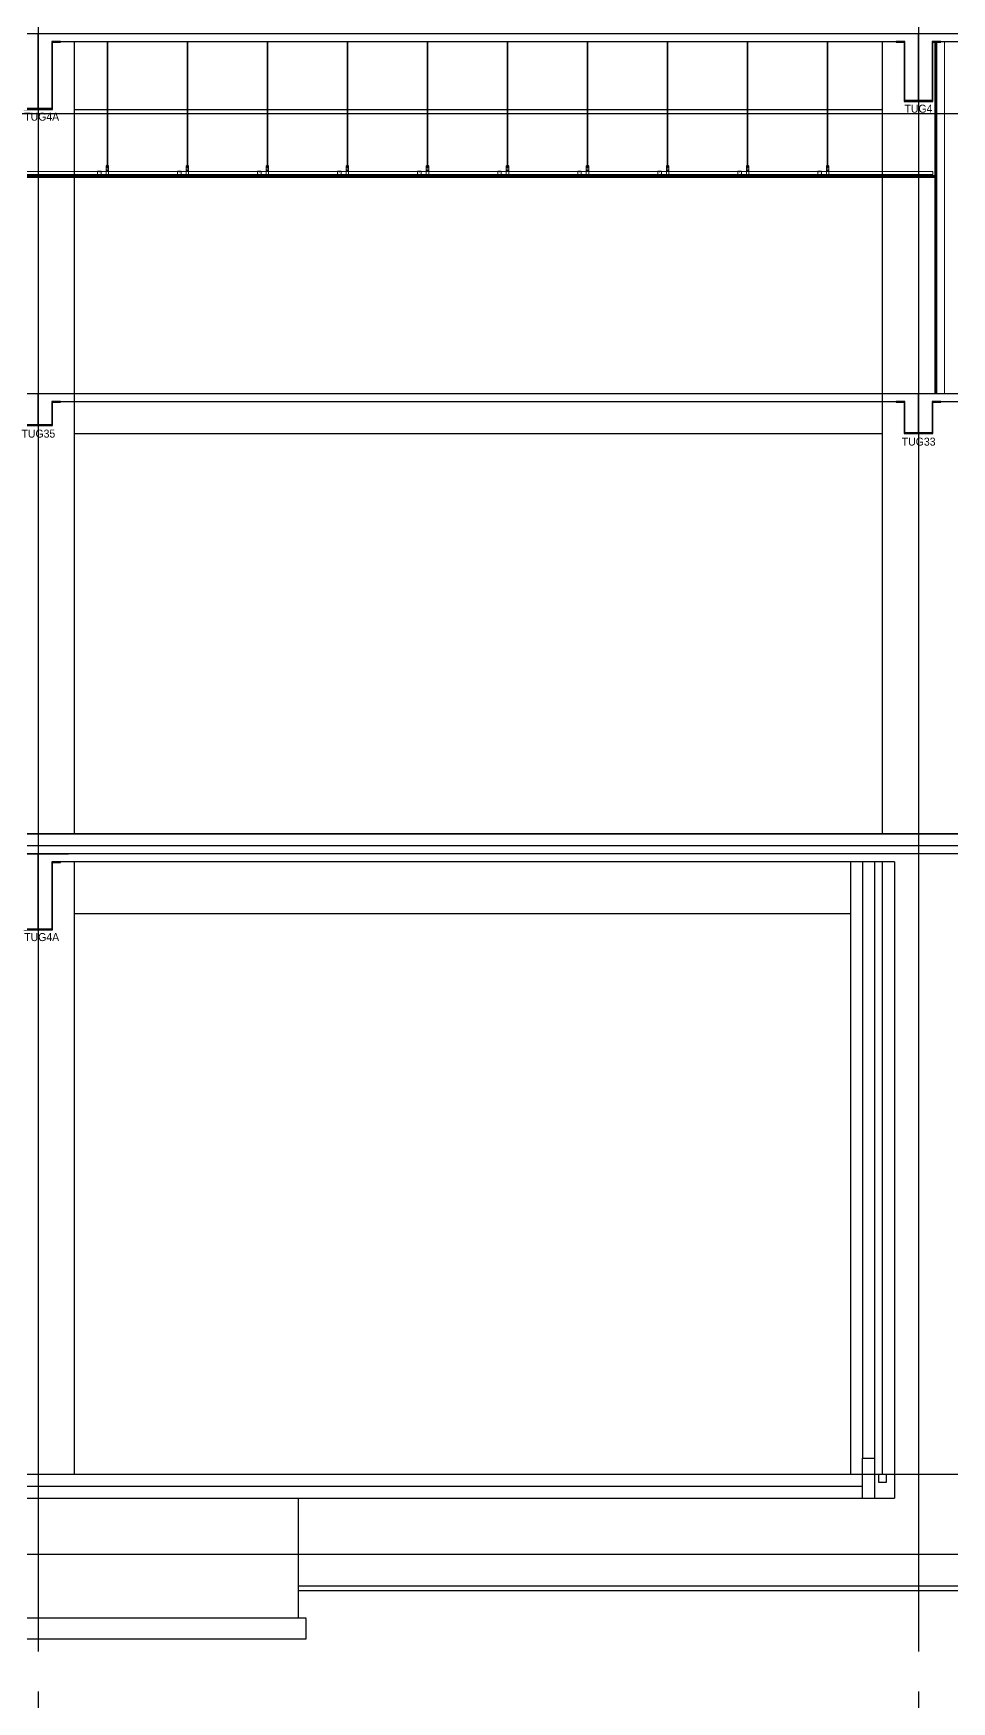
# Model space of a CAD drawing. Extents: x 152195838 to 323921156, y 365159662 to 730681027.
# Drawn here: x 161347447 to 161358922, y 365191220 to 365212063 of the extents above; entities that cross this region are included whole.
import ezdxf
from ezdxf.enums import TextEntityAlignment as Align

# ---------------------------------------------------------------- set-up
doc = ezdxf.new("R2010")
doc.units = 0
doc.header["$MEASUREMENT"] = 0
doc.linetypes.add('CEN', pattern=[63, 60, -1, 1, -1])
doc.linetypes.add('HIDDENX2', pattern=[0.75, 0.5, -0.25])
doc.layers.get('Defpoints').update_dxf_attribs({"linetype": 'CONTINUOUS'})
for name, color, linetype in [('4A.TEC CEN', 1, 'CEN'), ('4A.TEC 단열재', 252, 'CONTINUOUS'), ('4A.TEC 마감선 1', 6, 'CONTINUOUS'), ('4A.TEC 마감선 2', 5, 'CONTINUOUS'), ('4A.TEC 벽체 1', 2, 'CONTINUOUS'), ('4A.TEC 벽체 2', 3, 'CONTINUOUS'), ('4A.TEC 벽체 4', 7, 'CONTINUOUS'), ('ELE', 4, 'CONTINUOUS'), ('FIN', 6, 'CONTINUOUS'), ('k-BESTO', 4, 'CONTINUOUS'), ('text', 3, 'CONTINUOUS'), ('㈜SE&C 기둥', 2, 'CONTINUOUS'), ('㈜SE&C 벽체 1', 2, 'CONTINUOUS'), ('㈜SE&C 벽체 4', 7, 'CONTINUOUS')]:
    doc.layers.add(name, color=color, linetype=linetype)
doc.layers.add('CEIL', color=9, linetype='CONTINUOUS', lineweight=0)
doc.layers.add('DEFPOINT', color=135, linetype='CONTINUOUS', plot=False)
doc.styles.add('돋움', font='')
doc.styles.get('돋움').set_extended_font_data('돋움')

# ---------------------------------------------------------------- blocks, each defined once
blk = doc.blocks.new('A$C8c0c4e89')
at = {"layer": 'Defpoints'}
for p, q in [((0, 575), (760, 575)), ((380, 175), (380, 575))]:
    blk.add_line(p, q, dxfattribs=at)
at = {"layer": 'k-BESTO'}
for p, q in [((100, 475), (100, 465)), ((210, 475), (100, 475)), ((100, 475), (100, 475)), ((100, 465), (200, 465)), ((200, 465), (200, 175)), ((210, 185), (210, 475)), ((660, 475), (550, 475)), ((550, 475), (550, 185)), ((560, 175), (560, 465)), ((560, 465), (660, 465)), ((660, 465), (660, 475)), ((200, 175), (560, 175)), ((550, 185), (210, 185))]:
    blk.add_line(p, q, dxfattribs=at)
at = {"layer": 'DEFPOINT', "linetype": 'ByBlock', "style": '돋움'}
blk.add_text('TUG35', height=100, dxfattribs=at).set_placement((172, 74), align=Align.MIDDLE_LEFT)
blk = doc.blocks.new('A$C6f796e6e')
at = {"layer": 'Defpoints'}
for p, q in [((0, 675), (760, 675)), ((380, 175), (380, 675))]:
    blk.add_line(p, q, dxfattribs=at)
at = {"layer": 'k-BESTO'}
for p, q in [((100, 575), (100, 565)), ((210, 575), (100, 575)), ((100, 575), (100, 575)), ((100, 565), (200, 565)), ((200, 565), (200, 175)), ((210, 185), (210, 575)), ((660, 575), (550, 575)), ((550, 575), (550, 185)), ((560, 175), (560, 565)), ((560, 565), (660, 565)), ((660, 565), (660, 575)), ((200, 175), (560, 175)), ((550, 185), (210, 185))]:
    blk.add_line(p, q, dxfattribs=at)
at = {"layer": 'DEFPOINT', "linetype": 'ByBlock', "style": '돋움'}
blk.add_text('TUG33', height=100, dxfattribs=at).set_placement((172, 74), align=Align.MIDDLE_LEFT)
blk = doc.blocks.new('A$C9989e60b')
at = {"layer": 'Defpoints'}
for p, q in [((0, 1014), (760, 1014)), ((380, 164), (380, 1014))]:
    blk.add_line(p, q, dxfattribs=at)
at = {"layer": 'k-BESTO'}
for p, q in [((100, 914), (100, 904)), ((210, 914), (100, 914)), ((100, 914), (100, 914)), ((100, 904), (200, 904)), ((200, 904), (200, 164)), ((210, 174), (210, 914)), ((660, 914), (550, 914)), ((550, 914), (550, 174)), ((560, 164), (560, 904)), ((560, 904), (660, 904)), ((660, 904), (660, 914)), ((200, 164), (560, 164)), ((550, 174), (210, 174))]:
    blk.add_line(p, q, dxfattribs=at)
at = {"layer": 'DEFPOINT', "linetype": 'ByBlock', "style": '돋움'}
blk.add_text('TUG4', height=100, dxfattribs=at).set_placement((206, 73), align=Align.MIDDLE_LEFT)
blk = doc.blocks.new('zw$4995')
at = {"layer": 'Defpoints'}
for p, q in [((0, 1094), (760, 1094)), ((380, 144), (380, 1094))]:
    blk.add_line(p, q, dxfattribs=at)
at = {"layer": 'k-BESTO'}
for p, q in [((100, 994), (100, 984)), ((210, 994), (100, 994)), ((100, 994), (100, 994)), ((100, 984), (200, 984)), ((200, 984), (200, 144)), ((210, 154), (210, 994)), ((660, 994), (550, 994)), ((550, 994), (550, 154)), ((560, 144), (560, 984)), ((560, 984), (660, 984)), ((660, 984), (660, 994)), ((200, 144), (560, 144)), ((550, 154), (210, 154))]:
    blk.add_line(p, q, dxfattribs=at)
at = {"layer": 'DEFPOINT', "linetype": 'ByBlock', "style": '돋움'}
blk.add_text('TUG4A', height=100, dxfattribs=at).set_placement((206, 53), align=Align.MIDDLE_LEFT)
blk = doc.blocks.new('zw$1B78')
at = {"layer": '㈜SE&C 기둥', "color": 8, "ltscale": 0.5, "elevation": -1667}
for points in [[(79950, 9900), (79950, 0)], [(90050, 0), (90050, 9900)]]:
    blk.add_lwpolyline(points, dxfattribs=at)
at = {"layer": '㈜SE&C 벽체 1'}
for p, q in [((79670, 9900, -1667), (90330, 9900, -1667)), ((90670, 9900, -1667), (101330, 9900, -1667))]:
    blk.add_line(p, q, dxfattribs=at)
at = {"layer": '㈜SE&C 벽체 4'}
blk.add_line((79950, 9050, -1667), (90050, 9050, -1667), dxfattribs=at)
at = {"layer": 'ELE'}
for name, p in [('zw$4995', (79120, 8906, -1667)), ('A$C9989e60b', (90120, 8986, -1667))]:
    blk.add_blockref(name, p, dxfattribs=at)
blk = doc.blocks.new('zw$280B')
at = {"layer": '4A.TEC 단열재'}
blk.add_line((111800, 7850, -1667), (250, 7850, -1667), dxfattribs=at)
at = {"layer": '4A.TEC 마감선 1'}
blk.add_line((111800, 8000, -1667), (250, 8000, -1667), dxfattribs=at)
at = {"layer": '4A.TEC 마감선 1', "elevation": -1667, "flags": 128}
blk.add_lwpolyline([(89650, 7650), (89650, 0)], dxfattribs=at)
at = {"layer": '4A.TEC 벽체 1', "elevation": -1667}
blk.add_lwpolyline([(90200, 7650), (90200, -300)], dxfattribs=at)
at = {"layer": '4A.TEC 벽체 2', "elevation": -1667, "flags": 128}
for points in [[(89800, 7650), (89800, 200)], [(89950, 7650), (89950, 200)]]:
    blk.add_lwpolyline(points, dxfattribs=at)
at = {"layer": '㈜SE&C 기둥', "color": 8, "ltscale": 0.5, "elevation": -1667}
for points in [[(79950, 7650), (79950, 0)], [(90050, 0), (90050, 7650)]]:
    blk.add_lwpolyline(points, dxfattribs=at)
at = {"layer": '㈜SE&C 벽체 1'}
for p, q in [((112200, 7750, -1667), (50, 7750, -1667)), ((90200, 7650, -1667), (79670, 7650, -1667))]:
    blk.add_line(p, q, dxfattribs=at)
at = {"layer": '㈜SE&C 벽체 4'}
blk.add_line((89650, 7000, -1667), (79950, 7000, -1667), dxfattribs=at)
at = {"layer": 'ELE'}
blk.add_blockref('zw$4995', (79120, 6656, -1667), dxfattribs=at)
blk = doc.blocks.new('A$C81c9b9fe')
at = {"layer": '㈜SE&C 벽체 4', "linetype": 'HIDDENX2', "flags": 128}
for points in [[(6950, 2260), (6950, 760), (450, 760), (450, 2260), (6950, 2260)], [(450, 760), (350, 760), (350, 500), (7050, 500), (7050, 760), (6950, 760)]]:
    blk.add_lwpolyline(points, dxfattribs=at)
at = {"layer": 'DEFPOINT', "linetype": 'ByBlock', "style": '돋움'}
for s, p in [('F2', (518, 1412)), ('6500*6500*1500', (518, 998))]:
    blk.add_text(s, height=300, dxfattribs=at).set_placement(p, align=Align.MIDDLE_LEFT)

msp = doc.modelspace()

# ---------------------------------------------------------------- linework, layer by layer
at = {"layer": '4A.TEC CEN', "color": 8, "ltscale": 500}
for p, q in [((161217434.11, 365212063.33), (161448798.99, 365212063.33)), ((161217434.11, 365211063.33), (161448798.99, 365211063.33)), ((161217434.11, 365202063.33), (161448798.99, 365202063.33)), ((161217434.11, 365194063.33), (161448798.99, 365194063.33)), ((161217434.11, 365193063.33), (161448798.99, 365193063.33))]:
    msp.add_line(p, q, dxfattribs=at)
at = {"layer": '4A.TEC CEN', "color": 8, "ltscale": 500, "flags": 128}
for points in [[(161347506.94, 365253346.04), (161347506.94, 365183761.87)], [(161358506.94, 365253346.04), (161358506.94, 365183761.87)]]:
    msp.add_lwpolyline(points, dxfattribs=at)
at = {"layer": '4A.TEC 단열재'}
msp.add_lwpolyline([(161314106.94, 365193913.33), (161357806.94, 365193913.33)], dxfattribs=at)
at = {"layer": '4A.TEC 마감선 1', "flags": 128}
msp.add_lwpolyline([(161357656.94, 365201313.33), (161357656.94, 365194063.33)], dxfattribs=at)
at = {"layer": '4A.TEC 마감선 1'}
for points in [[(161314106.94, 365194063.33), (161357806.94, 365194063.33)], [(161357956.94, 365194063.33), (161358006.94, 365194063.33), (161358006.94, 365193963.33), (161358106.94, 365193963.33), (161358106.94, 365194063.33), (161358206.94, 365194063.33)]]:
    msp.add_lwpolyline(points, dxfattribs=at)
at = {"layer": '4A.TEC 마감선 2'}
for points in [[(161358711.94, 365211963.33), (161358711.94, 365207563.33)], [(161358731.94, 365211963.33), (161358731.94, 365207563.33)]]:
    msp.add_lwpolyline(points, dxfattribs=at)
at = {"layer": '4A.TEC 마감선 2', "color": 254, "lineweight": 0, "ltscale": 15}
msp.add_lwpolyline([(161358721.94, 365211963.33), (161358721.94, 365207563.33)], dxfattribs=at)
at = {"layer": '4A.TEC 벽체 1'}
msp.add_line((161359106.94, 365192663.33), (161350756.94, 365192663.33), dxfattribs=at)
at = {"layer": '4A.TEC 벽체 1', "flags": 128}
msp.add_lwpolyline([(161357806.94, 365193763.33), (161357806.94, 365194263.33), (161357956.94, 365194263.33), (161357956.94, 365193763.33)], dxfattribs=at)
at = {"layer": '4A.TEC 벽체 1'}
msp.add_lwpolyline([(161268106.94, 365193763.33), (161358206.94, 365193763.33)], dxfattribs=at)
at = {"layer": '4A.TEC 벽체 2', "flags": 128}
for points in [[(161357806.94, 365201313.33), (161357806.94, 365194263.33)], [(161357956.94, 365201313.33), (161357956.94, 365194263.33)]]:
    msp.add_lwpolyline(points, dxfattribs=at)
at = {"layer": '4A.TEC 벽체 4', "color": 251, "lineweight": 0, "ltscale": 15}
msp.add_line((161358831.94, 365211963.33), (161358831.94, 365207563.33), dxfattribs=at)
at = {"layer": 'CEIL'}
for p, q in [((161348367.21, 365210406.73), (161348367.21, 365211963.33)), ((161348376.21, 365210406.73), (161348376.21, 365211963.33)), ((161349367.21, 365210406.73), (161349367.21, 365211963.33)), ((161349376.21, 365210406.73), (161349376.21, 365211963.33)), ((161350367.21, 365210406.73), (161350367.21, 365211963.33)), ((161350376.21, 365210406.73), (161350376.21, 365211963.33)), ((161351367.21, 365210406.73), (161351367.21, 365211963.33)), ((161351376.21, 365210406.73), (161351376.21, 365211963.33)), ((161352367.21, 365210406.73), (161352367.21, 365211963.33)), ((161352376.21, 365210406.73), (161352376.21, 365211963.33)), ((161353367.21, 365210406.73), (161353367.21, 365211963.33)), ((161353376.21, 365210406.73), (161353376.21, 365211963.33)), ((161354367.21, 365210406.73), (161354367.21, 365211963.33)), ((161354376.21, 365210406.73), (161354376.21, 365211963.33)), ((161355367.21, 365210406.73), (161355367.21, 365211963.33)), ((161355376.21, 365210406.73), (161355376.21, 365211963.33)), ((161356367.21, 365210406.73), (161356367.21, 365211963.33)), ((161356376.21, 365210406.73), (161356376.21, 365211963.33)), ((161357367.21, 365210406.73), (161357367.21, 365211963.33)), ((161357376.21, 365210406.73), (161357376.21, 365211963.33)), ((161348249.21, 365210306.33), (161348249.21, 365210341.33)), ((161348294.21, 365210341.33), (161348249.21, 365210341.33)), ((161348256.21, 365210337.06), (161348256.21, 365210341.33)), ((161348268.21, 365210337.06), (161348268.21, 365210341.33)), ((161348275.21, 365210337.06), (161348275.21, 365210341.33)), ((161348287.21, 365210337.06), (161348287.21, 365210341.33)), ((161348294.21, 365210306.33), (161348294.21, 365210341.33)), ((161348356.71, 365210298.33), (161348356.71, 365210406.73)), ((161348386.71, 365210406.73), (161348356.71, 365210406.73)), ((161348356.71, 365210402.73), (161348386.71, 365210402.73)), ((161348386.71, 365210359.14), (161348356.71, 365210359.14)), ((161348385.21, 365210408.73), (161348358.21, 365210408.73)), ((161348358.21, 365210408.73), (161348358.21, 365210406.73)), ((161348358.21, 365210400.73), (161348358.21, 365210402.73)), ((161348358.21, 365210400.73), (161348385.21, 365210400.73)), ((161348362.71, 365210413.23), (161348362.71, 365210408.73)), ((161348362.71, 365210396.23), (161348362.71, 365210400.73)), ((161348378.71, 365210415.23), (161348364.71, 365210415.23)), ((161348378.71, 365210394.23), (161348364.71, 365210394.23)), ((161348364.71, 365210346.64), (161348378.71, 365210346.64)), ((161348367.21, 365210381.23), (161348367.21, 365210402.73)), ((161348374.21, 365210379.23), (161348369.21, 365210379.23)), ((161348371.71, 365210340.07), (161348371.71, 365210353.64)), ((161348376.21, 365210381.23), (161348376.21, 365210402.73)), ((161348380.71, 365210413.23), (161348380.71, 365210408.73)), ((161348380.71, 365210396.23), (161348380.71, 365210400.73)), ((161348385.21, 365210408.73), (161348385.21, 365210406.73)), ((161348385.21, 365210400.73), (161348385.21, 365210402.73)), ((161348386.71, 365210298.33), (161348386.71, 365210406.73)), ((161349294.21, 365210341.33), (161349249.21, 365210341.33)), ((161349249.21, 365210306.33), (161349249.21, 365210341.33)), ((161349256.21, 365210337.06), (161349256.21, 365210341.33)), ((161349268.21, 365210337.06), (161349268.21, 365210341.33)), ((161349275.21, 365210337.06), (161349275.21, 365210341.33)), ((161349287.21, 365210337.06), (161349287.21, 365210341.33)), ((161349294.21, 365210306.33), (161349294.21, 365210341.33)), ((161349356.71, 365210298.33), (161349356.71, 365210406.73)), ((161349386.71, 365210406.73), (161349356.71, 365210406.73)), ((161349356.71, 365210402.73), (161349386.71, 365210402.73)), ((161349386.71, 365210359.14), (161349356.71, 365210359.14)), ((161349385.21, 365210408.73), (161349358.21, 365210408.73)), ((161349358.21, 365210408.73), (161349358.21, 365210406.73)), ((161349358.21, 365210400.73), (161349358.21, 365210402.73)), ((161349358.21, 365210400.73), (161349385.21, 365210400.73)), ((161349362.71, 365210413.23), (161349362.71, 365210408.73)), ((161349362.71, 365210396.23), (161349362.71, 365210400.73)), ((161349378.71, 365210415.23), (161349364.71, 365210415.23)), ((161349378.71, 365210394.23), (161349364.71, 365210394.23)), ((161349364.71, 365210346.64), (161349378.71, 365210346.64)), ((161349367.21, 365210381.23), (161349367.21, 365210402.73)), ((161349374.21, 365210379.23), (161349369.21, 365210379.23)), ((161349371.71, 365210340.07), (161349371.71, 365210353.64)), ((161349376.21, 365210381.23), (161349376.21, 365210402.73)), ((161349380.71, 365210413.23), (161349380.71, 365210408.73)), ((161349380.71, 365210396.23), (161349380.71, 365210400.73)), ((161349385.21, 365210408.73), (161349385.21, 365210406.73)), ((161349385.21, 365210400.73), (161349385.21, 365210402.73)), ((161349386.71, 365210298.33), (161349386.71, 365210406.73)), ((161350249.21, 365210306.33), (161350249.21, 365210341.33)), ((161350294.21, 365210341.33), (161350249.21, 365210341.33)), ((161350256.21, 365210337.06), (161350256.21, 365210341.33)), ((161350268.21, 365210337.06), (161350268.21, 365210341.33)), ((161350275.21, 365210337.06), (161350275.21, 365210341.33)), ((161350287.21, 365210337.06), (161350287.21, 365210341.33)), ((161350294.21, 365210306.33), (161350294.21, 365210341.33)), ((161350356.71, 365210298.33), (161350356.71, 365210406.73)), ((161350386.71, 365210406.73), (161350356.71, 365210406.73)), ((161350356.71, 365210402.73), (161350386.71, 365210402.73)), ((161350386.71, 365210359.14), (161350356.71, 365210359.14)), ((161350385.21, 365210408.73), (161350358.21, 365210408.73)), ((161350358.21, 365210408.73), (161350358.21, 365210406.73)), ((161350358.21, 365210400.73), (161350358.21, 365210402.73)), ((161350358.21, 365210400.73), (161350385.21, 365210400.73)), ((161350362.71, 365210413.23), (161350362.71, 365210408.73)), ((161350362.71, 365210396.23), (161350362.71, 365210400.73)), ((161350378.71, 365210415.23), (161350364.71, 365210415.23)), ((161350378.71, 365210394.23), (161350364.71, 365210394.23)), ((161350364.71, 365210346.64), (161350378.71, 365210346.64)), ((161350367.21, 365210381.23), (161350367.21, 365210402.73)), ((161350374.21, 365210379.23), (161350369.21, 365210379.23)), ((161350371.71, 365210340.07), (161350371.71, 365210353.64)), ((161350376.21, 365210381.23), (161350376.21, 365210402.73)), ((161350380.71, 365210413.23), (161350380.71, 365210408.73)), ((161350380.71, 365210396.23), (161350380.71, 365210400.73)), ((161350385.21, 365210408.73), (161350385.21, 365210406.73)), ((161350385.21, 365210400.73), (161350385.21, 365210402.73)), ((161350386.71, 365210298.33), (161350386.71, 365210406.73)), ((161351294.21, 365210341.33), (161351249.21, 365210341.33)), ((161351249.21, 365210306.33), (161351249.21, 365210341.33)), ((161351256.21, 365210337.06), (161351256.21, 365210341.33)), ((161351268.21, 365210337.06), (161351268.21, 365210341.33)), ((161351275.21, 365210337.06), (161351275.21, 365210341.33)), ((161351287.21, 365210337.06), (161351287.21, 365210341.33)), ((161351294.21, 365210306.33), (161351294.21, 365210341.33)), ((161351356.71, 365210298.33), (161351356.71, 365210406.73)), ((161351386.71, 365210406.73), (161351356.71, 365210406.73)), ((161351356.71, 365210402.73), (161351386.71, 365210402.73)), ((161351386.71, 365210359.14), (161351356.71, 365210359.14)), ((161351385.21, 365210408.73), (161351358.21, 365210408.73)), ((161351358.21, 365210408.73), (161351358.21, 365210406.73)), ((161351358.21, 365210400.73), (161351358.21, 365210402.73)), ((161351358.21, 365210400.73), (161351385.21, 365210400.73)), ((161351362.71, 365210413.23), (161351362.71, 365210408.73)), ((161351362.71, 365210396.23), (161351362.71, 365210400.73)), ((161351378.71, 365210415.23), (161351364.71, 365210415.23)), ((161351378.71, 365210394.23), (161351364.71, 365210394.23)), ((161351364.71, 365210346.64), (161351378.71, 365210346.64)), ((161351367.21, 365210381.23), (161351367.21, 365210402.73)), ((161351374.21, 365210379.23), (161351369.21, 365210379.23)), ((161351371.71, 365210340.07), (161351371.71, 365210353.64)), ((161351376.21, 365210381.23), (161351376.21, 365210402.73)), ((161351380.71, 365210413.23), (161351380.71, 365210408.73)), ((161351380.71, 365210396.23), (161351380.71, 365210400.73)), ((161351385.21, 365210408.73), (161351385.21, 365210406.73)), ((161351385.21, 365210400.73), (161351385.21, 365210402.73)), ((161351386.71, 365210298.33), (161351386.71, 365210406.73)), ((161352249.21, 365210306.33), (161352249.21, 365210341.33)), ((161352294.21, 365210341.33), (161352249.21, 365210341.33)), ((161352256.21, 365210337.06), (161352256.21, 365210341.33)), ((161352268.21, 365210337.06), (161352268.21, 365210341.33)), ((161352275.21, 365210337.06), (161352275.21, 365210341.33)), ((161352287.21, 365210337.06), (161352287.21, 365210341.33)), ((161352294.21, 365210306.33), (161352294.21, 365210341.33)), ((161352356.71, 365210298.33), (161352356.71, 365210406.73)), ((161352386.71, 365210406.73), (161352356.71, 365210406.73)), ((161352356.71, 365210402.73), (161352386.71, 365210402.73)), ((161352386.71, 365210359.14), (161352356.71, 365210359.14)), ((161352385.21, 365210408.73), (161352358.21, 365210408.73)), ((161352358.21, 365210408.73), (161352358.21, 365210406.73)), ((161352358.21, 365210400.73), (161352358.21, 365210402.73)), ((161352358.21, 365210400.73), (161352385.21, 365210400.73)), ((161352362.71, 365210413.23), (161352362.71, 365210408.73)), ((161352362.71, 365210396.23), (161352362.71, 365210400.73)), ((161352378.71, 365210415.23), (161352364.71, 365210415.23)), ((161352378.71, 365210394.23), (161352364.71, 365210394.23)), ((161352364.71, 365210346.64), (161352378.71, 365210346.64)), ((161352367.21, 365210381.23), (161352367.21, 365210402.73)), ((161352374.21, 365210379.23), (161352369.21, 365210379.23)), ((161352371.71, 365210340.07), (161352371.71, 365210353.64)), ((161352376.21, 365210381.23), (161352376.21, 365210402.73)), ((161352380.71, 365210413.23), (161352380.71, 365210408.73)), ((161352380.71, 365210396.23), (161352380.71, 365210400.73)), ((161352385.21, 365210408.73), (161352385.21, 365210406.73)), ((161352385.21, 365210400.73), (161352385.21, 365210402.73)), ((161352386.71, 365210298.33), (161352386.71, 365210406.73)), ((161353294.21, 365210341.33), (161353249.21, 365210341.33)), ((161353249.21, 365210306.33), (161353249.21, 365210341.33)), ((161353256.21, 365210337.06), (161353256.21, 365210341.33)), ((161353268.21, 365210337.06), (161353268.21, 365210341.33)), ((161353275.21, 365210337.06), (161353275.21, 365210341.33)), ((161353287.21, 365210337.06), (161353287.21, 365210341.33)), ((161353294.21, 365210306.33), (161353294.21, 365210341.33)), ((161353356.71, 365210298.33), (161353356.71, 365210406.73)), ((161353386.71, 365210406.73), (161353356.71, 365210406.73)), ((161353356.71, 365210402.73), (161353386.71, 365210402.73)), ((161353386.71, 365210359.14), (161353356.71, 365210359.14)), ((161353385.21, 365210408.73), (161353358.21, 365210408.73)), ((161353358.21, 365210408.73), (161353358.21, 365210406.73)), ((161353358.21, 365210400.73), (161353358.21, 365210402.73)), ((161353358.21, 365210400.73), (161353385.21, 365210400.73)), ((161353362.71, 365210413.23), (161353362.71, 365210408.73)), ((161353362.71, 365210396.23), (161353362.71, 365210400.73)), ((161353378.71, 365210415.23), (161353364.71, 365210415.23)), ((161353378.71, 365210394.23), (161353364.71, 365210394.23)), ((161353364.71, 365210346.64), (161353378.71, 365210346.64)), ((161353367.21, 365210381.23), (161353367.21, 365210402.73)), ((161353374.21, 365210379.23), (161353369.21, 365210379.23)), ((161353371.71, 365210340.07), (161353371.71, 365210353.64)), ((161353376.21, 365210381.23), (161353376.21, 365210402.73)), ((161353380.71, 365210413.23), (161353380.71, 365210408.73)), ((161353380.71, 365210396.23), (161353380.71, 365210400.73)), ((161353385.21, 365210408.73), (161353385.21, 365210406.73)), ((161353385.21, 365210400.73), (161353385.21, 365210402.73)), ((161353386.71, 365210298.33), (161353386.71, 365210406.73)), ((161354249.21, 365210306.33), (161354249.21, 365210341.33)), ((161354294.21, 365210341.33), (161354249.21, 365210341.33)), ((161354256.21, 365210337.06), (161354256.21, 365210341.33)), ((161354268.21, 365210337.06), (161354268.21, 365210341.33)), ((161354275.21, 365210337.06), (161354275.21, 365210341.33)), ((161354287.21, 365210337.06), (161354287.21, 365210341.33)), ((161354294.21, 365210306.33), (161354294.21, 365210341.33)), ((161354356.71, 365210298.33), (161354356.71, 365210406.73)), ((161354386.71, 365210406.73), (161354356.71, 365210406.73)), ((161354356.71, 365210402.73), (161354386.71, 365210402.73)), ((161354386.71, 365210359.14), (161354356.71, 365210359.14)), ((161354385.21, 365210408.73), (161354358.21, 365210408.73)), ((161354358.21, 365210408.73), (161354358.21, 365210406.73)), ((161354358.21, 365210400.73), (161354358.21, 365210402.73)), ((161354358.21, 365210400.73), (161354385.21, 365210400.73)), ((161354362.71, 365210413.23), (161354362.71, 365210408.73)), ((161354362.71, 365210396.23), (161354362.71, 365210400.73)), ((161354378.71, 365210415.23), (161354364.71, 365210415.23)), ((161354378.71, 365210394.23), (161354364.71, 365210394.23)), ((161354364.71, 365210346.64), (161354378.71, 365210346.64)), ((161354367.21, 365210381.23), (161354367.21, 365210402.73)), ((161354374.21, 365210379.23), (161354369.21, 365210379.23)), ((161354371.71, 365210340.07), (161354371.71, 365210353.64)), ((161354376.21, 365210381.23), (161354376.21, 365210402.73)), ((161354380.71, 365210413.23), (161354380.71, 365210408.73)), ((161354380.71, 365210396.23), (161354380.71, 365210400.73)), ((161354385.21, 365210408.73), (161354385.21, 365210406.73)), ((161354385.21, 365210400.73), (161354385.21, 365210402.73)), ((161354386.71, 365210298.33), (161354386.71, 365210406.73)), ((161355294.21, 365210341.33), (161355249.21, 365210341.33)), ((161355249.21, 365210306.33), (161355249.21, 365210341.33)), ((161355256.21, 365210337.06), (161355256.21, 365210341.33)), ((161355268.21, 365210337.06), (161355268.21, 365210341.33)), ((161355275.21, 365210337.06), (161355275.21, 365210341.33)), ((161355287.21, 365210337.06), (161355287.21, 365210341.33)), ((161355294.21, 365210306.33), (161355294.21, 365210341.33)), ((161355356.71, 365210298.33), (161355356.71, 365210406.73)), ((161355386.71, 365210406.73), (161355356.71, 365210406.73)), ((161355356.71, 365210402.73), (161355386.71, 365210402.73)), ((161355386.71, 365210359.14), (161355356.71, 365210359.14)), ((161355385.21, 365210408.73), (161355358.21, 365210408.73)), ((161355358.21, 365210408.73), (161355358.21, 365210406.73)), ((161355358.21, 365210400.73), (161355358.21, 365210402.73)), ((161355358.21, 365210400.73), (161355385.21, 365210400.73)), ((161355362.71, 365210413.23), (161355362.71, 365210408.73)), ((161355362.71, 365210396.23), (161355362.71, 365210400.73)), ((161355378.71, 365210415.23), (161355364.71, 365210415.23)), ((161355378.71, 365210394.23), (161355364.71, 365210394.23)), ((161355364.71, 365210346.64), (161355378.71, 365210346.64)), ((161355367.21, 365210381.23), (161355367.21, 365210402.73)), ((161355374.21, 365210379.23), (161355369.21, 365210379.23)), ((161355371.71, 365210340.07), (161355371.71, 365210353.64)), ((161355376.21, 365210381.23), (161355376.21, 365210402.73)), ((161355380.71, 365210413.23), (161355380.71, 365210408.73)), ((161355380.71, 365210396.23), (161355380.71, 365210400.73)), ((161355385.21, 365210408.73), (161355385.21, 365210406.73)), ((161355385.21, 365210400.73), (161355385.21, 365210402.73)), ((161355386.71, 365210298.33), (161355386.71, 365210406.73)), ((161356249.21, 365210306.33), (161356249.21, 365210341.33)), ((161356294.21, 365210341.33), (161356249.21, 365210341.33)), ((161356256.21, 365210337.06), (161356256.21, 365210341.33)), ((161356268.21, 365210337.06), (161356268.21, 365210341.33)), ((161356275.21, 365210337.06), (161356275.21, 365210341.33)), ((161356287.21, 365210337.06), (161356287.21, 365210341.33)), ((161356294.21, 365210306.33), (161356294.21, 365210341.33)), ((161356356.71, 365210298.33), (161356356.71, 365210406.73)), ((161356386.71, 365210406.73), (161356356.71, 365210406.73)), ((161356356.71, 365210402.73), (161356386.71, 365210402.73)), ((161356386.71, 365210359.14), (161356356.71, 365210359.14)), ((161356385.21, 365210408.73), (161356358.21, 365210408.73)), ((161356358.21, 365210408.73), (161356358.21, 365210406.73)), ((161356358.21, 365210400.73), (161356358.21, 365210402.73)), ((161356358.21, 365210400.73), (161356385.21, 365210400.73)), ((161356362.71, 365210413.23), (161356362.71, 365210408.73)), ((161356362.71, 365210396.23), (161356362.71, 365210400.73)), ((161356378.71, 365210415.23), (161356364.71, 365210415.23)), ((161356378.71, 365210394.23), (161356364.71, 365210394.23)), ((161356364.71, 365210346.64), (161356378.71, 365210346.64)), ((161356367.21, 365210381.23), (161356367.21, 365210402.73)), ((161356374.21, 365210379.23), (161356369.21, 365210379.23)), ((161356371.71, 365210340.07), (161356371.71, 365210353.64)), ((161356376.21, 365210381.23), (161356376.21, 365210402.73)), ((161356380.71, 365210413.23), (161356380.71, 365210408.73)), ((161356380.71, 365210396.23), (161356380.71, 365210400.73)), ((161356385.21, 365210408.73), (161356385.21, 365210406.73)), ((161356385.21, 365210400.73), (161356385.21, 365210402.73)), ((161356386.71, 365210298.33), (161356386.71, 365210406.73)), ((161357294.21, 365210341.33), (161357249.21, 365210341.33)), ((161357249.21, 365210306.33), (161357249.21, 365210341.33)), ((161357256.21, 365210337.06), (161357256.21, 365210341.33)), ((161357268.21, 365210337.06), (161357268.21, 365210341.33)), ((161357275.21, 365210337.06), (161357275.21, 365210341.33)), ((161357287.21, 365210337.06), (161357287.21, 365210341.33)), ((161357294.21, 365210306.33), (161357294.21, 365210341.33)), ((161357356.71, 365210298.33), (161357356.71, 365210406.73)), ((161357386.71, 365210406.73), (161357356.71, 365210406.73)), ((161357356.71, 365210402.73), (161357386.71, 365210402.73)), ((161357386.71, 365210359.14), (161357356.71, 365210359.14)), ((161357385.21, 365210408.73), (161357358.21, 365210408.73)), ((161357358.21, 365210408.73), (161357358.21, 365210406.73)), ((161357358.21, 365210400.73), (161357358.21, 365210402.73)), ((161357358.21, 365210400.73), (161357385.21, 365210400.73)), ((161357362.71, 365210413.23), (161357362.71, 365210408.73)), ((161357362.71, 365210396.23), (161357362.71, 365210400.73)), ((161357378.71, 365210415.23), (161357364.71, 365210415.23)), ((161357378.71, 365210394.23), (161357364.71, 365210394.23)), ((161357364.71, 365210346.64), (161357378.71, 365210346.64)), ((161357367.21, 365210381.23), (161357367.21, 365210402.73)), ((161357374.21, 365210379.23), (161357369.21, 365210379.23)), ((161357371.71, 365210340.07), (161357371.71, 365210353.64)), ((161357376.21, 365210381.23), (161357376.21, 365210402.73)), ((161357380.71, 365210413.23), (161357380.71, 365210408.73)), ((161357380.71, 365210396.23), (161357380.71, 365210400.73)), ((161357385.21, 365210408.73), (161357385.21, 365210406.73)), ((161357385.21, 365210400.73), (161357385.21, 365210402.73)), ((161357386.71, 365210298.33), (161357386.71, 365210406.73)), ((161348252.1, 365210332.33), (161348249.21, 365210332.33)), ((161348254.21, 365210301.33), (161348249.21, 365210306.33)), ((161348249.21, 365210301.33), (161348249.21, 365210282.33)), ((161348254.21, 365210301.33), (161348249.21, 365210301.33)), ((161348249.21, 365210282.33), (161348255.21, 365210282.33)), ((161348251.21, 365210299.33), (161348251.21, 365210284.33)), ((161348254.21, 365210299.33), (161348251.21, 365210299.33)), ((161348292.21, 365210293.33), (161348251.21, 365210293.33)), ((161348251.21, 365210284.33), (161348253.5, 365210284.33)), ((161348256.21, 365210332.33), (161348253.19, 365210332.33)), ((161348254.21, 365210299.33), (161348254.21, 365210301.33)), ((161348256.21, 365210332.33), (161348256.21, 365210335.7)), ((161348265.21, 365210282.33), (161348278.21, 365210282.33)), ((161348266.92, 365210284.33), (161348276.5, 365210284.33)), ((161348268.21, 365210332.33), (161348268.21, 365210335.7)), ((161348271.42, 365210332.33), (161348268.21, 365210332.33)), ((161348275.21, 365210332.33), (161348272.78, 365210332.33)), ((161348275.21, 365210332.33), (161348275.21, 365210335.7)), ((161348287.21, 365210332.33), (161348287.21, 365210335.7)), ((161348289.65, 365210332.33), (161348287.21, 365210332.33)), ((161348288.21, 365210282.33), (161348294.21, 365210282.33)), ((161348289.21, 365210301.33), (161348294.21, 365210306.33)), ((161348294.21, 365210301.33), (161348289.21, 365210301.33)), ((161348289.21, 365210299.33), (161348289.21, 365210301.33)), ((161348292.21, 365210299.33), (161348289.21, 365210299.33)), ((161348289.92, 365210284.33), (161348292.21, 365210284.33)), ((161348294.21, 365210332.33), (161348291.28, 365210332.33)), ((161348292.21, 365210284.33), (161348292.21, 365210299.33)), ((161348294.21, 365210282.33), (161348294.21, 365210301.33)), ((161348356.71, 365210298.33), (161348386.71, 365210298.33)), ((161349252.1, 365210332.33), (161349249.21, 365210332.33)), ((161349254.21, 365210301.33), (161349249.21, 365210306.33)), ((161349254.21, 365210301.33), (161349249.21, 365210301.33)), ((161349249.21, 365210301.33), (161349249.21, 365210282.33)), ((161349249.21, 365210282.33), (161349255.21, 365210282.33)), ((161349254.21, 365210299.33), (161349251.21, 365210299.33)), ((161349251.21, 365210299.33), (161349251.21, 365210284.33)), ((161349292.21, 365210293.33), (161349251.21, 365210293.33)), ((161349251.21, 365210284.33), (161349253.5, 365210284.33)), ((161349256.21, 365210332.33), (161349253.19, 365210332.33)), ((161349254.21, 365210299.33), (161349254.21, 365210301.33)), ((161349256.21, 365210332.33), (161349256.21, 365210335.7)), ((161349265.21, 365210282.33), (161349278.21, 365210282.33)), ((161349266.92, 365210284.33), (161349276.5, 365210284.33)), ((161349268.21, 365210332.33), (161349268.21, 365210335.7)), ((161349271.42, 365210332.33), (161349268.21, 365210332.33)), ((161349275.21, 365210332.33), (161349272.78, 365210332.33)), ((161349275.21, 365210332.33), (161349275.21, 365210335.7)), ((161349287.21, 365210332.33), (161349287.21, 365210335.7)), ((161349289.65, 365210332.33), (161349287.21, 365210332.33)), ((161349288.21, 365210282.33), (161349294.21, 365210282.33)), ((161349289.21, 365210301.33), (161349294.21, 365210306.33)), ((161349289.21, 365210299.33), (161349289.21, 365210301.33)), ((161349294.21, 365210301.33), (161349289.21, 365210301.33)), ((161349292.21, 365210299.33), (161349289.21, 365210299.33)), ((161349289.92, 365210284.33), (161349292.21, 365210284.33)), ((161349294.21, 365210332.33), (161349291.28, 365210332.33)), ((161349292.21, 365210284.33), (161349292.21, 365210299.33)), ((161349294.21, 365210282.33), (161349294.21, 365210301.33)), ((161349356.71, 365210298.33), (161349386.71, 365210298.33)), ((161350252.1, 365210332.33), (161350249.21, 365210332.33)), ((161350254.21, 365210301.33), (161350249.21, 365210306.33)), ((161350249.21, 365210301.33), (161350249.21, 365210282.33)), ((161350254.21, 365210301.33), (161350249.21, 365210301.33)), ((161350249.21, 365210282.33), (161350255.21, 365210282.33)), ((161350251.21, 365210299.33), (161350251.21, 365210284.33)), ((161350254.21, 365210299.33), (161350251.21, 365210299.33)), ((161350292.21, 365210293.33), (161350251.21, 365210293.33)), ((161350251.21, 365210284.33), (161350253.5, 365210284.33)), ((161350256.21, 365210332.33), (161350253.19, 365210332.33)), ((161350254.21, 365210299.33), (161350254.21, 365210301.33)), ((161350256.21, 365210332.33), (161350256.21, 365210335.7)), ((161350265.21, 365210282.33), (161350278.21, 365210282.33)), ((161350266.92, 365210284.33), (161350276.5, 365210284.33)), ((161350268.21, 365210332.33), (161350268.21, 365210335.7)), ((161350271.42, 365210332.33), (161350268.21, 365210332.33)), ((161350275.21, 365210332.33), (161350272.78, 365210332.33)), ((161350275.21, 365210332.33), (161350275.21, 365210335.7)), ((161350287.21, 365210332.33), (161350287.21, 365210335.7)), ((161350289.65, 365210332.33), (161350287.21, 365210332.33)), ((161350288.21, 365210282.33), (161350294.21, 365210282.33)), ((161350289.21, 365210301.33), (161350294.21, 365210306.33)), ((161350294.21, 365210301.33), (161350289.21, 365210301.33)), ((161350289.21, 365210299.33), (161350289.21, 365210301.33)), ((161350292.21, 365210299.33), (161350289.21, 365210299.33)), ((161350289.92, 365210284.33), (161350292.21, 365210284.33)), ((161350294.21, 365210332.33), (161350291.28, 365210332.33)), ((161350292.21, 365210284.33), (161350292.21, 365210299.33)), ((161350294.21, 365210282.33), (161350294.21, 365210301.33)), ((161350356.71, 365210298.33), (161350386.71, 365210298.33)), ((161351252.1, 365210332.33), (161351249.21, 365210332.33)), ((161351254.21, 365210301.33), (161351249.21, 365210306.33)), ((161351254.21, 365210301.33), (161351249.21, 365210301.33)), ((161351249.21, 365210301.33), (161351249.21, 365210282.33)), ((161351249.21, 365210282.33), (161351255.21, 365210282.33)), ((161351254.21, 365210299.33), (161351251.21, 365210299.33)), ((161351251.21, 365210299.33), (161351251.21, 365210284.33)), ((161351292.21, 365210293.33), (161351251.21, 365210293.33)), ((161351251.21, 365210284.33), (161351253.5, 365210284.33)), ((161351256.21, 365210332.33), (161351253.19, 365210332.33)), ((161351254.21, 365210299.33), (161351254.21, 365210301.33)), ((161351256.21, 365210332.33), (161351256.21, 365210335.7)), ((161351265.21, 365210282.33), (161351278.21, 365210282.33)), ((161351266.92, 365210284.33), (161351276.5, 365210284.33)), ((161351268.21, 365210332.33), (161351268.21, 365210335.7)), ((161351271.42, 365210332.33), (161351268.21, 365210332.33)), ((161351275.21, 365210332.33), (161351272.78, 365210332.33)), ((161351275.21, 365210332.33), (161351275.21, 365210335.7)), ((161351287.21, 365210332.33), (161351287.21, 365210335.7)), ((161351289.65, 365210332.33), (161351287.21, 365210332.33)), ((161351288.21, 365210282.33), (161351294.21, 365210282.33)), ((161351289.21, 365210301.33), (161351294.21, 365210306.33)), ((161351289.21, 365210299.33), (161351289.21, 365210301.33)), ((161351294.21, 365210301.33), (161351289.21, 365210301.33)), ((161351292.21, 365210299.33), (161351289.21, 365210299.33)), ((161351289.92, 365210284.33), (161351292.21, 365210284.33)), ((161351294.21, 365210332.33), (161351291.28, 365210332.33)), ((161351292.21, 365210284.33), (161351292.21, 365210299.33)), ((161351294.21, 365210282.33), (161351294.21, 365210301.33)), ((161351356.71, 365210298.33), (161351386.71, 365210298.33)), ((161352252.1, 365210332.33), (161352249.21, 365210332.33)), ((161352254.21, 365210301.33), (161352249.21, 365210306.33)), ((161352249.21, 365210301.33), (161352249.21, 365210282.33)), ((161352254.21, 365210301.33), (161352249.21, 365210301.33)), ((161352249.21, 365210282.33), (161352255.21, 365210282.33)), ((161352251.21, 365210299.33), (161352251.21, 365210284.33)), ((161352254.21, 365210299.33), (161352251.21, 365210299.33)), ((161352292.21, 365210293.33), (161352251.21, 365210293.33)), ((161352251.21, 365210284.33), (161352253.5, 365210284.33)), ((161352256.21, 365210332.33), (161352253.19, 365210332.33)), ((161352254.21, 365210299.33), (161352254.21, 365210301.33)), ((161352256.21, 365210332.33), (161352256.21, 365210335.7)), ((161352265.21, 365210282.33), (161352278.21, 365210282.33)), ((161352266.92, 365210284.33), (161352276.5, 365210284.33)), ((161352268.21, 365210332.33), (161352268.21, 365210335.7)), ((161352271.42, 365210332.33), (161352268.21, 365210332.33)), ((161352275.21, 365210332.33), (161352272.78, 365210332.33)), ((161352275.21, 365210332.33), (161352275.21, 365210335.7)), ((161352287.21, 365210332.33), (161352287.21, 365210335.7)), ((161352289.65, 365210332.33), (161352287.21, 365210332.33)), ((161352288.21, 365210282.33), (161352294.21, 365210282.33)), ((161352289.21, 365210301.33), (161352294.21, 365210306.33)), ((161352294.21, 365210301.33), (161352289.21, 365210301.33)), ((161352289.21, 365210299.33), (161352289.21, 365210301.33)), ((161352292.21, 365210299.33), (161352289.21, 365210299.33)), ((161352289.92, 365210284.33), (161352292.21, 365210284.33)), ((161352294.21, 365210332.33), (161352291.28, 365210332.33)), ((161352292.21, 365210284.33), (161352292.21, 365210299.33)), ((161352294.21, 365210282.33), (161352294.21, 365210301.33)), ((161352356.71, 365210298.33), (161352386.71, 365210298.33)), ((161353252.1, 365210332.33), (161353249.21, 365210332.33)), ((161353254.21, 365210301.33), (161353249.21, 365210306.33)), ((161353254.21, 365210301.33), (161353249.21, 365210301.33)), ((161353249.21, 365210301.33), (161353249.21, 365210282.33)), ((161353249.21, 365210282.33), (161353255.21, 365210282.33)), ((161353254.21, 365210299.33), (161353251.21, 365210299.33)), ((161353251.21, 365210299.33), (161353251.21, 365210284.33)), ((161353292.21, 365210293.33), (161353251.21, 365210293.33)), ((161353251.21, 365210284.33), (161353253.5, 365210284.33)), ((161353256.21, 365210332.33), (161353253.19, 365210332.33)), ((161353254.21, 365210299.33), (161353254.21, 365210301.33)), ((161353256.21, 365210332.33), (161353256.21, 365210335.7)), ((161353265.21, 365210282.33), (161353278.21, 365210282.33)), ((161353266.92, 365210284.33), (161353276.5, 365210284.33)), ((161353268.21, 365210332.33), (161353268.21, 365210335.7)), ((161353271.42, 365210332.33), (161353268.21, 365210332.33)), ((161353275.21, 365210332.33), (161353272.78, 365210332.33)), ((161353275.21, 365210332.33), (161353275.21, 365210335.7)), ((161353287.21, 365210332.33), (161353287.21, 365210335.7)), ((161353289.65, 365210332.33), (161353287.21, 365210332.33)), ((161353288.21, 365210282.33), (161353294.21, 365210282.33)), ((161353289.21, 365210301.33), (161353294.21, 365210306.33)), ((161353289.21, 365210299.33), (161353289.21, 365210301.33)), ((161353294.21, 365210301.33), (161353289.21, 365210301.33)), ((161353292.21, 365210299.33), (161353289.21, 365210299.33)), ((161353289.92, 365210284.33), (161353292.21, 365210284.33)), ((161353294.21, 365210332.33), (161353291.28, 365210332.33)), ((161353292.21, 365210284.33), (161353292.21, 365210299.33)), ((161353294.21, 365210282.33), (161353294.21, 365210301.33)), ((161353356.71, 365210298.33), (161353386.71, 365210298.33)), ((161354252.1, 365210332.33), (161354249.21, 365210332.33)), ((161354254.21, 365210301.33), (161354249.21, 365210306.33)), ((161354249.21, 365210301.33), (161354249.21, 365210282.33)), ((161354254.21, 365210301.33), (161354249.21, 365210301.33)), ((161354249.21, 365210282.33), (161354255.21, 365210282.33)), ((161354251.21, 365210299.33), (161354251.21, 365210284.33)), ((161354254.21, 365210299.33), (161354251.21, 365210299.33)), ((161354292.21, 365210293.33), (161354251.21, 365210293.33)), ((161354251.21, 365210284.33), (161354253.5, 365210284.33)), ((161354256.21, 365210332.33), (161354253.19, 365210332.33)), ((161354254.21, 365210299.33), (161354254.21, 365210301.33)), ((161354256.21, 365210332.33), (161354256.21, 365210335.7)), ((161354265.21, 365210282.33), (161354278.21, 365210282.33)), ((161354266.92, 365210284.33), (161354276.5, 365210284.33)), ((161354268.21, 365210332.33), (161354268.21, 365210335.7)), ((161354271.42, 365210332.33), (161354268.21, 365210332.33)), ((161354275.21, 365210332.33), (161354272.78, 365210332.33)), ((161354275.21, 365210332.33), (161354275.21, 365210335.7)), ((161354287.21, 365210332.33), (161354287.21, 365210335.7)), ((161354289.65, 365210332.33), (161354287.21, 365210332.33)), ((161354288.21, 365210282.33), (161354294.21, 365210282.33)), ((161354289.21, 365210301.33), (161354294.21, 365210306.33)), ((161354294.21, 365210301.33), (161354289.21, 365210301.33)), ((161354289.21, 365210299.33), (161354289.21, 365210301.33)), ((161354292.21, 365210299.33), (161354289.21, 365210299.33)), ((161354289.92, 365210284.33), (161354292.21, 365210284.33)), ((161354294.21, 365210332.33), (161354291.28, 365210332.33)), ((161354292.21, 365210284.33), (161354292.21, 365210299.33)), ((161354294.21, 365210282.33), (161354294.21, 365210301.33)), ((161354356.71, 365210298.33), (161354386.71, 365210298.33)), ((161355252.1, 365210332.33), (161355249.21, 365210332.33)), ((161355254.21, 365210301.33), (161355249.21, 365210306.33)), ((161355254.21, 365210301.33), (161355249.21, 365210301.33)), ((161355249.21, 365210301.33), (161355249.21, 365210282.33)), ((161355249.21, 365210282.33), (161355255.21, 365210282.33)), ((161355254.21, 365210299.33), (161355251.21, 365210299.33)), ((161355251.21, 365210299.33), (161355251.21, 365210284.33)), ((161355292.21, 365210293.33), (161355251.21, 365210293.33)), ((161355251.21, 365210284.33), (161355253.5, 365210284.33)), ((161355256.21, 365210332.33), (161355253.19, 365210332.33)), ((161355254.21, 365210299.33), (161355254.21, 365210301.33)), ((161355256.21, 365210332.33), (161355256.21, 365210335.7)), ((161355265.21, 365210282.33), (161355278.21, 365210282.33)), ((161355266.92, 365210284.33), (161355276.5, 365210284.33)), ((161355268.21, 365210332.33), (161355268.21, 365210335.7)), ((161355271.42, 365210332.33), (161355268.21, 365210332.33)), ((161355275.21, 365210332.33), (161355272.78, 365210332.33)), ((161355275.21, 365210332.33), (161355275.21, 365210335.7)), ((161355287.21, 365210332.33), (161355287.21, 365210335.7)), ((161355289.65, 365210332.33), (161355287.21, 365210332.33)), ((161355288.21, 365210282.33), (161355294.21, 365210282.33)), ((161355289.21, 365210301.33), (161355294.21, 365210306.33)), ((161355289.21, 365210299.33), (161355289.21, 365210301.33)), ((161355294.21, 365210301.33), (161355289.21, 365210301.33)), ((161355292.21, 365210299.33), (161355289.21, 365210299.33)), ((161355289.92, 365210284.33), (161355292.21, 365210284.33)), ((161355294.21, 365210332.33), (161355291.28, 365210332.33)), ((161355292.21, 365210284.33), (161355292.21, 365210299.33)), ((161355294.21, 365210282.33), (161355294.21, 365210301.33)), ((161355356.71, 365210298.33), (161355386.71, 365210298.33)), ((161356252.1, 365210332.33), (161356249.21, 365210332.33)), ((161356254.21, 365210301.33), (161356249.21, 365210306.33)), ((161356249.21, 365210301.33), (161356249.21, 365210282.33)), ((161356254.21, 365210301.33), (161356249.21, 365210301.33)), ((161356249.21, 365210282.33), (161356255.21, 365210282.33)), ((161356251.21, 365210299.33), (161356251.21, 365210284.33)), ((161356254.21, 365210299.33), (161356251.21, 365210299.33)), ((161356292.21, 365210293.33), (161356251.21, 365210293.33)), ((161356251.21, 365210284.33), (161356253.5, 365210284.33)), ((161356256.21, 365210332.33), (161356253.19, 365210332.33)), ((161356254.21, 365210299.33), (161356254.21, 365210301.33)), ((161356256.21, 365210332.33), (161356256.21, 365210335.7)), ((161356265.21, 365210282.33), (161356278.21, 365210282.33)), ((161356266.92, 365210284.33), (161356276.5, 365210284.33)), ((161356268.21, 365210332.33), (161356268.21, 365210335.7)), ((161356271.42, 365210332.33), (161356268.21, 365210332.33)), ((161356275.21, 365210332.33), (161356272.78, 365210332.33)), ((161356275.21, 365210332.33), (161356275.21, 365210335.7)), ((161356287.21, 365210332.33), (161356287.21, 365210335.7)), ((161356289.65, 365210332.33), (161356287.21, 365210332.33)), ((161356288.21, 365210282.33), (161356294.21, 365210282.33)), ((161356289.21, 365210301.33), (161356294.21, 365210306.33)), ((161356294.21, 365210301.33), (161356289.21, 365210301.33)), ((161356289.21, 365210299.33), (161356289.21, 365210301.33)), ((161356292.21, 365210299.33), (161356289.21, 365210299.33)), ((161356289.92, 365210284.33), (161356292.21, 365210284.33)), ((161356294.21, 365210332.33), (161356291.28, 365210332.33)), ((161356292.21, 365210284.33), (161356292.21, 365210299.33)), ((161356294.21, 365210282.33), (161356294.21, 365210301.33)), ((161356356.71, 365210298.33), (161356386.71, 365210298.33)), ((161357252.1, 365210332.33), (161357249.21, 365210332.33)), ((161357254.21, 365210301.33), (161357249.21, 365210306.33)), ((161357254.21, 365210301.33), (161357249.21, 365210301.33)), ((161357249.21, 365210301.33), (161357249.21, 365210282.33)), ((161357249.21, 365210282.33), (161357255.21, 365210282.33)), ((161357254.21, 365210299.33), (161357251.21, 365210299.33)), ((161357251.21, 365210299.33), (161357251.21, 365210284.33)), ((161357292.21, 365210293.33), (161357251.21, 365210293.33)), ((161357251.21, 365210284.33), (161357253.5, 365210284.33)), ((161357256.21, 365210332.33), (161357253.19, 365210332.33)), ((161357254.21, 365210299.33), (161357254.21, 365210301.33)), ((161357256.21, 365210332.33), (161357256.21, 365210335.7)), ((161357265.21, 365210282.33), (161357278.21, 365210282.33)), ((161357266.92, 365210284.33), (161357276.5, 365210284.33)), ((161357268.21, 365210332.33), (161357268.21, 365210335.7)), ((161357271.42, 365210332.33), (161357268.21, 365210332.33)), ((161357275.21, 365210332.33), (161357272.78, 365210332.33)), ((161357275.21, 365210332.33), (161357275.21, 365210335.7)), ((161357287.21, 365210332.33), (161357287.21, 365210335.7)), ((161357289.65, 365210332.33), (161357287.21, 365210332.33)), ((161357288.21, 365210282.33), (161357294.21, 365210282.33)), ((161357289.21, 365210301.33), (161357294.21, 365210306.33)), ((161357289.21, 365210299.33), (161357289.21, 365210301.33)), ((161357294.21, 365210301.33), (161357289.21, 365210301.33)), ((161357292.21, 365210299.33), (161357289.21, 365210299.33)), ((161357289.92, 365210284.33), (161357292.21, 365210284.33)), ((161357294.21, 365210332.33), (161357291.28, 365210332.33)), ((161357292.21, 365210284.33), (161357292.21, 365210299.33)), ((161357294.21, 365210282.33), (161357294.21, 365210301.33)), ((161357356.71, 365210298.33), (161357386.71, 365210298.33)), ((161358686.94, 365210301.33), (161358686.94, 365210339.33))]:
    msp.add_line(p, q, dxfattribs=at)
for points in [[(161272081.94, 365210339.33), (161358686.94, 365210339.33)], [(161358686.94, 365210301.33), (161272081.94, 365210301.33)]]:
    msp.add_lwpolyline(points, dxfattribs=at)
for centre, radius in [((161348371.71, 365210346.64), 7), ((161348371.71, 365210346.64), 5), ((161349371.71, 365210346.64), 7), ((161349371.71, 365210346.64), 5), ((161350371.71, 365210346.64), 7), ((161350371.71, 365210346.64), 5), ((161351371.71, 365210346.64), 7), ((161351371.71, 365210346.64), 5), ((161352371.71, 365210346.64), 7), ((161352371.71, 365210346.64), 5), ((161353371.71, 365210346.64), 7), ((161353371.71, 365210346.64), 5), ((161354371.71, 365210346.64), 7), ((161354371.71, 365210346.64), 5), ((161355371.71, 365210346.64), 7), ((161355371.71, 365210346.64), 5), ((161356371.71, 365210346.64), 7), ((161356371.71, 365210346.64), 5), ((161357371.71, 365210346.64), 7), ((161357371.71, 365210346.64), 5)]:
    msp.add_circle(centre, radius, dxfattribs=at)
for centre, radius, start, end in [((161348364.71, 365210413.23), 2, 90, 180), ((161348364.71, 365210396.23), 2, 180, 270), ((161348369.21, 365210381.23), 2, 180, 270), ((161348374.21, 365210381.23), 2, 270, 0), ((161348374.21, 365210381.23), 2, 270, 0), ((161348378.71, 365210413.23), 2, 0, 90), ((161348378.71, 365210396.23), 2, 270, 0), ((161349364.71, 365210413.23), 2, 90, 180), ((161349364.71, 365210396.23), 2, 180, 270), ((161349369.21, 365210381.23), 2, 180, 270), ((161349374.21, 365210381.23), 2, 270, 0), ((161349374.21, 365210381.23), 2, 270, 0), ((161349378.71, 365210413.23), 2, 0, 90), ((161349378.71, 365210396.23), 2, 270, 0), ((161350364.71, 365210413.23), 2, 90, 180), ((161350364.71, 365210396.23), 2, 180, 270), ((161350369.21, 365210381.23), 2, 180, 270), ((161350374.21, 365210381.23), 2, 270, 0), ((161350374.21, 365210381.23), 2, 270, 0), ((161350378.71, 365210413.23), 2, 0, 90), ((161350378.71, 365210396.23), 2, 270, 0), ((161351364.71, 365210413.23), 2, 90, 180), ((161351364.71, 365210396.23), 2, 180, 270), ((161351369.21, 365210381.23), 2, 180, 270), ((161351374.21, 365210381.23), 2, 270, 0), ((161351374.21, 365210381.23), 2, 270, 0), ((161351378.71, 365210413.23), 2, 0, 90), ((161351378.71, 365210396.23), 2, 270, 0), ((161352364.71, 365210413.23), 2, 90, 180), ((161352364.71, 365210396.23), 2, 180, 270), ((161352369.21, 365210381.23), 2, 180, 270), ((161352374.21, 365210381.23), 2, 270, 0), ((161352374.21, 365210381.23), 2, 270, 0), ((161352378.71, 365210413.23), 2, 0, 90), ((161352378.71, 365210396.23), 2, 270, 0), ((161353364.71, 365210413.23), 2, 90, 180), ((161353364.71, 365210396.23), 2, 180, 270), ((161353369.21, 365210381.23), 2, 180, 270), ((161353374.21, 365210381.23), 2, 270, 0), ((161353374.21, 365210381.23), 2, 270, 0), ((161353378.71, 365210413.23), 2, 0, 90), ((161353378.71, 365210396.23), 2, 270, 0), ((161354364.71, 365210413.23), 2, 90, 180), ((161354364.71, 365210396.23), 2, 180, 270), ((161354369.21, 365210381.23), 2, 180, 270), ((161354374.21, 365210381.23), 2, 270, 0), ((161354374.21, 365210381.23), 2, 270, 0), ((161354378.71, 365210413.23), 2, 0, 90), ((161354378.71, 365210396.23), 2, 270, 0), ((161355364.71, 365210413.23), 2, 90, 180), ((161355364.71, 365210396.23), 2, 180, 270), ((161355369.21, 365210381.23), 2, 180, 270), ((161355374.21, 365210381.23), 2, 270, 0), ((161355374.21, 365210381.23), 2, 270, 0), ((161355378.71, 365210413.23), 2, 0, 90), ((161355378.71, 365210396.23), 2, 270, 0), ((161356364.71, 365210413.23), 2, 90, 180), ((161356364.71, 365210396.23), 2, 180, 270), ((161356369.21, 365210381.23), 2, 180, 270), ((161356374.21, 365210381.23), 2, 270, 0), ((161356374.21, 365210381.23), 2, 270, 0), ((161356378.71, 365210413.23), 2, 0, 90), ((161356378.71, 365210396.23), 2, 270, 0), ((161357364.71, 365210413.23), 2, 90, 180), ((161357364.71, 365210396.23), 2, 180, 270), ((161357369.21, 365210381.23), 2, 180, 270), ((161357374.21, 365210381.23), 2, 270, 0), ((161357374.21, 365210381.23), 2, 270, 0), ((161357378.71, 365210413.23), 2, 0, 90), ((161357378.71, 365210396.23), 2, 270, 0), ((161348260.21, 365210282.33), 7, 16.601548, 163.398452), ((161348260.21, 365210282.33), 5, 0, 180), ((161348283.21, 365210282.33), 7, 16.601548, 163.398452), ((161348283.21, 365210282.33), 5, 0, 180), ((161349260.21, 365210282.33), 7, 16.601548, 163.398452), ((161349260.21, 365210282.33), 5, 0, 180), ((161349283.21, 365210282.33), 7, 16.601548, 163.398452), ((161349283.21, 365210282.33), 5, 0, 180), ((161350260.21, 365210282.33), 7, 16.601548, 163.398452), ((161350260.21, 365210282.33), 5, 0, 180), ((161350283.21, 365210282.33), 7, 16.601548, 163.398452), ((161350283.21, 365210282.33), 5, 0, 180), ((161351260.21, 365210282.33), 7, 16.601548, 163.398452), ((161351260.21, 365210282.33), 5, 0, 180), ((161351283.21, 365210282.33), 7, 16.601548, 163.398452), ((161351283.21, 365210282.33), 5, 0, 180), ((161352260.21, 365210282.33), 7, 16.601548, 163.398452), ((161352260.21, 365210282.33), 5, 0, 180), ((161352283.21, 365210282.33), 7, 16.601548, 163.398452), ((161352283.21, 365210282.33), 5, 0, 180), ((161353260.21, 365210282.33), 7, 16.601548, 163.398452), ((161353260.21, 365210282.33), 5, 0, 180), ((161353283.21, 365210282.33), 7, 16.601548, 163.398452), ((161353283.21, 365210282.33), 5, 0, 180), ((161354260.21, 365210282.33), 7, 16.601548, 163.398452), ((161354260.21, 365210282.33), 5, 0, 180), ((161354283.21, 365210282.33), 7, 16.601548, 163.398452), ((161354283.21, 365210282.33), 5, 0, 180), ((161355260.21, 365210282.33), 7, 16.601548, 163.398452), ((161355260.21, 365210282.33), 5, 0, 180), ((161355283.21, 365210282.33), 7, 16.601548, 163.398452), ((161355283.21, 365210282.33), 5, 0, 180), ((161356260.21, 365210282.33), 7, 16.601548, 163.398452), ((161356260.21, 365210282.33), 5, 0, 180), ((161356283.21, 365210282.33), 7, 16.601548, 163.398452), ((161356283.21, 365210282.33), 5, 0, 180), ((161357260.21, 365210282.33), 7, 16.601548, 163.398452), ((161357260.21, 365210282.33), 5, 0, 180), ((161357283.21, 365210282.33), 7, 16.601548, 163.398452), ((161357283.21, 365210282.33), 5, 0, 180)]:
    msp.add_arc(centre, radius, start, end, dxfattribs=at)
at = {"layer": 'FIN'}
for p, q in [((161358711.94, 365210282.33), (161272056.94, 365210282.33)), ((161358711.94, 365210272.83), (161272056.94, 365210272.83)), ((161358711.94, 365210263.33), (161272056.94, 365210263.33))]:
    msp.add_line(p, q, dxfattribs=at)
at = {"layer": '㈜SE&C 기둥', "color": 8, "ltscale": 0.5}
msp.add_line((161347956.94, 365207463.33), (161347956.94, 365202063.33), dxfattribs=at)
msp.add_lwpolyline([(161358056.94, 365202063.33), (161358056.94, 365207463.33)], dxfattribs=at)
at = {"layer": '㈜SE&C 벽체 1'}
for p, q in [((161268056.94, 365207563.33), (161359081.94, 365207563.33)), ((161347676.94, 365207463.33), (161358336.94, 365207463.33)), ((161358676.94, 365207463.33), (161359081.94, 365207463.33))]:
    msp.add_line(p, q, dxfattribs=at)
at = {"layer": '㈜SE&C 벽체 4'}
for p, q in [((161347956.94, 365207063.33), (161358056.94, 365207063.33)), ((161359206.94, 365192603.33), (161350756.94, 365192603.33))]:
    msp.add_line(p, q, dxfattribs=at)

# ---------------------------------------------------------------- block references
at = {"layer": 'ELE'}
for name, p in [('A$C8c0c4e89', (161347126.95, 365206988.63)), ('A$C6f796e6e', (161358126.94, 365206888.64)), ('A$C81c9b9fe', (161343806.94, 365191503.33))]:
    msp.add_blockref(name, p, dxfattribs=at)
at = {"layer": 'text'}
for name, p in [('zw$1B78', (161268006.94, 365202063.33, 1666.67)), ('zw$280B', (161268006.94, 365194063.33, 1666.67))]:
    msp.add_blockref(name, p, dxfattribs=at)

doc.saveas('drawing.dxf')
